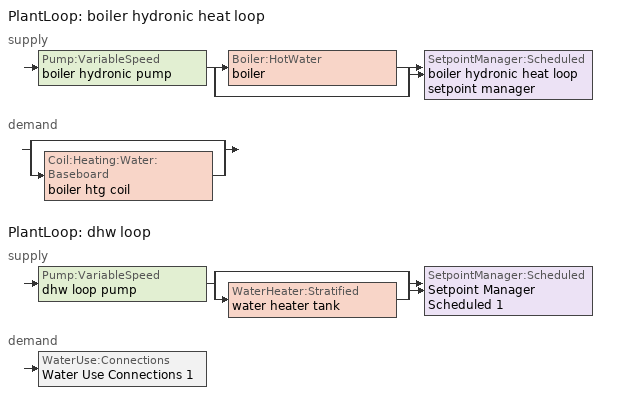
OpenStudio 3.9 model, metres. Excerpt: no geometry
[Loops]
PlantLoop 'boiler hydronic heat loop'
 supply: Pump:VariableSpeed 'boiler hydronic pump' > split
  | Boiler:HotWater 'boiler'
  | bypass
  join > SetpointManager:Scheduled 'boiler hydronic heat loop setpoint manager'
 demand: split
  | bypass
  | Coil:Heating:Water:Baseboard 'boiler htg coil'
PlantLoop 'dhw loop'
 supply: Pump:VariableSpeed 'dhw loop pump' > split
  | bypass
  | WaterHeater:Stratified 'water heater tank'
  join > SetpointManager:Scheduled 'Setpoint Manager Scheduled 1'
 demand: WaterUse:Connections 'Water Use Connections 1'
[Sizing:Zone]
conditioned space: Zone Cooling Design Supply Air Temperature Input Method=SupplyAirTemperature; Zone Cooling Design Supply Air Temperature {C}=14; Zone Cooling Design Supply Air Temperature Difference {deltaC}=11.11; Zone Heating Design Supply Air Temperature Input Method=SupplyAirTemperature; Zone Heating Design Supply Air Temperature {C}=40; Zone Heating Design Supply Air Temperature Difference {deltaC}=11.11; Zone Cooling Design Supply Air Humidity Ratio {kg-H2O/kg-air}=0.0085; Zone Heating Design Supply Air Humidity Ratio {kg-H2O/kg-air}=0.008; Cooling Design Air Flow Method=DesignDay; Heating Design Air Flow Method=DesignDay; Account for Dedicated Outdoor Air System=No; Dedicated Outdoor Air System Control Strategy=NeutralSupplyAir; Dedicated Outdoor Air Low Setpoint Temperature for Design {C}=autosize; Dedicated Outdoor Air High Setpoint Temperature for Design {C}=autosize; Zone Load Sizing Method=Sensible Load Only No Latent Load; Zone Latent Cooling Design Supply Air Humidity Ratio Input Method=HumidityRatioDifference; Zone Cooling Design Supply Air Humidity Ratio Difference {kgWater/kgDryAir}=0.005; Zone Latent Heating Design Supply Air Humidity Ratio Input Method=HumidityRatioDifference; Zone Humidification Design Supply Air Humidity Ratio Difference {kgWater/kgDryAir}=0.005; Sizing Option=Coincident
[Zone equipment]
conditioned space: boiler baseboard
[PlantLoop] Fluid Type=Water; Glycol Concentration=0; Load Distribution Scheme=Optimal
Name | Plant Loop Volume {m3} | Maximum Loop Flow Rate {m3/s}
boiler hydronic heat loop | Autocalculate
dhw loop | 0.003 | 0.01
[Sizing:Plant] Loop Type=Heating; Sizing Option=NonCoincident; Zone Timesteps in Averaging Window=1; Coincident Sizing Factor Mode=None
Name | Design Loop Exit Temperature {C} | Loop Design Temperature Difference {deltaC}
boiler hydronic heat loop | 82.2222 | 11.1111
dhw loop | 51.6667 | 5.55556
[Pump:VariableSpeed] Motor Efficiency=0.85; Fraction of Motor Inefficiencies to Fluid Stream=0; Coefficient 1 of the Part Load Performance Curve=0; Coefficient 2 of the Part Load Performance Curve=1; Coefficient 3 of the Part Load Performance Curve=0; Coefficient 4 of the Part Load Performance Curve=0; Minimum Flow Rate {m3/s}=0; Pump Control Type=Intermittent; Skin Loss Radiative Fraction=0.5; Design Power Sizing Method=PowerPerFlowPerPressure; Design Electric Power per Unit Flow Rate {W/(m3/s)}=348701.1; Design Shaft Power per Unit Flow Rate per Unit Head {W-s/m3-Pa}=1.28205; Design Minimum Flow Rate Fraction=0
Name | Rated Flow Rate {m3/s} | Rated Pump Head {Pa} | Rated Power Consumption {W}
boiler hydronic pump | 0.00594952 | 20000 | 158.654
dhw loop pump | 0.01 | 1 | 0
[Boiler:HotWater]
boiler: Fuel Type=FuelOilNo2; Nominal Capacity {W}=10522.7; Nominal Thermal Efficiency=0.8; Efficiency Curve Temperature Evaluation Variable=LeavingBoiler; Normalized Boiler Efficiency Curve=NonCondensingBoilerEff; Minimum Part Load Ratio=0; Maximum Part Load Ratio=1; Optimum Part Load Ratio=1; Water Outlet Upper Temperature Limit {C}=99.9; Boiler Flow Mode=LeavingSetpointModulated; On Cycle Parasitic Electric Load {W}=0; Off Cycle Parasitic Fuel Load {W}=0; Sizing Factor=1
[EnergyManagementSystem:Sensor]
Name | Output Variable or Output Meter Index Key | Output Variable or Output Meter
boiler_plr_s | boiler | Boiler Part Load Ratio
boiler_hydronic_pump_mfr_s | boiler hydronic pump | Pump Mass Flow Rate
boiler_hydronic_pump_s | boiler hydronic pump | Pump Electricity Energy
boiler_baseboard_s | boiler baseboard | Baseboard Total Heating Energy
water_heater_amb_temp; fridge_tin_s; tin_s; tin_s_1 | conditioned space | Zone Mean Air Temperature
water_heater_amb_rh | conditioned space | Zone Air Relative Humidity
water_heater_tl | water heater tank | Water Heater Heat Loss Rate
water_heater_sens_cool | water heater coil | Cooling Coil Sensible Cooling Rate
water_heater_lat_cool | water heater coil | Cooling Coil Latent Cooling Rate
water_heater_fan_pwr; water_heater_fan_energy | water heater fan | Fan Electricity Rate
water_heater_tank_energy | water heater tank | Water Heater Electricity Rate
water_heater_coil_energy | water heater coil | Cooling Coil Water Heating Electricity Rate
water_heater_tank_on_cycle_parasitic | water heater tank | Water Heater On Cycle Parasitic Electricity Rate
water_heater_tank_off_cycle_parasitic | water heater tank | Water Heater Off Cycle Parasitic Electricity Rate
win_s | conditioned space | Zone Air Humidity Ratio
tout_s | conditioned space | Zone Outdoor Air Drybulb Temperature
conditioned_space_htg_unmet_s | conditioned space | Zone Heating Setpoint Not Met Time
conditioned_space_clg_unmet_s | conditioned space | Zone Cooling Setpoint Not Met Time
[EnergyManagementSystem:InternalVariable]
boiler_hydronic_pump_rated_mfr: Internal Data Index Key=boiler hydronic pump; Internal Data Type=Pump Maximum Mass Flow Rate
[EnergyManagementSystem:Actuator]
Name | Actuated Component | Actuated Component Type | Actuated Component Control Type
boiler_hydronic_pump_pressure_rise_act | boiler hydronic pump | Pump | Pump Pressure Rise
water_heater_Tamb_act | water heater Tamb act | Schedule:Constant | Schedule Value
water_heater_RHamb_act | water heater RHamb act | Schedule:Constant | Schedule Value
[EnergyManagementSystem:Program]
water_heater_Control: Set water_heater_HPWHSchedOverride = water_heater_T_set; If (water_heater_amb_temp<5.56) || (water_heater_amb_temp>48.89); Set water_heater_UESchedOverride = water_heater_T_set; Set water_heater_LESchedOverride = water_heater_T_set; Else; Set water_heater_UESchedOverride = water_heater_T_set - 9.0; Set water_heater_LESchedOverride = 0; EndIf
water_heater_hpwh_EC_adj: If WarmupFlag == 0; Set dhw_e_cons = water_heater_tank_energy + water_heater_tank_on_cycle_parasitic + water_heater_tank_off_cycle_parasitic + water_heater_coil_energy + water_heater_fan_energy; Set water_heater_hpwh_ec_adj_act = 0.0 * dhw_e_cons / 1; EndIf
fridge_schedule_program: Set Tin = fridge_tin_s*(9.0/5.0)+32.0; Set fridge_schedule_act = 0; If (Hour == 0); Set fridge_schedule_act = (-0.487+0.019*Tin); ElseIf (Hour == 1); Set fridge_schedule_act = (-0.34+0.016*Tin); ElseIf (Hour == 2); Set fridge_schedule_act = (-0.37+0.017*Tin); ElseIf (Hour == 3); Set fridge_schedule_act = (-0.361+0.016*Tin); ElseIf (Hour == 4); Set fridge_schedule_act = (-0.515+0.018*Tin); ElseIf (Hour == 5); Set fridge_schedule_act = (-0.684+0.021*Tin); ElseIf (Hour == 6); Set fridge_schedule_act = (-0.471+0.019*Tin); ElseIf (Hour == 7); Set fridge_schedule_act = (-0.159+0.015*Tin); ElseIf (Hour == 8); Set fridge_schedule_act = (-0.079+0.015*Tin); ElseIf (Hour == 9); Set fridge_schedule_act = (-0.417+0.019*Tin); ElseIf (Hour == 10); Set fridge_schedule_act = (-0.411+0.018*Tin); ElseIf (Hour == 11); Set fridge_schedule_act = (-0.386+0.018*Tin); ElseIf (Hour == 12); Set fridge_schedule_act = (-0.24+0.016*Tin); ElseIf (Hour == 13); Set fridge_schedule_act = (-0.314+0.017*Tin); ElseIf (Hour == 14); Set fridge_schedule_act = (-0.16+0.015*Tin); ElseIf (Hour == 15); Set fridge_schedule_act = (-0.121+0.015*Tin); ElseIf (Hour == 16); Set fridge_schedule_act = (-0.469+0.02*Tin); ElseIf (Hour == 17); Set fridge_schedule_act = (-0.412+0.02*Tin); ElseIf (Hour == 18); Set fridge_schedule_act = (-0.091+0.017*Tin); ElseIf (Hour == 19); Set fridge_schedule_act = (0.077+0.014*Tin); ElseIf (Hour == 20); Set fridge_schedule_act = (-0.118+0.016*Tin); ElseIf (Hour == 21); Set fridge_schedule_act = (-0.247+0.017*Tin); ElseIf (Hour == 22); Set fridge_schedule_act = (-0.445+0.019*Tin); ElseIf (Hour == 23); Set fridge_schedule_act = (-0.544+0.02*Tin); EndIf
natural_vent_program: Set Tin = tin_s; Set Tout = tout_s; Set Wout = out_wt_s; Set Pbar = out_pb_s; Set Phiout = (@RhFnTdbWPb Tout Wout Pbar); Set MaxHR = 0.0115; Set Tnvsp = (htg_sp_s + clg_sp_s) / 2; Set NVavail = natural_vent_s; Set ClgSsnAvail = cool_season; Set Qnv = 0; Set Qwhf = 0; Set whole_house_fan_mix_act = 0; Set whole_house_fan_act = 0; If ((Wout < MaxHR) && (Tin > Tout) && (Tin > Tnvsp) && (ClgSsnAvail > 0)); Set WHF_Flow = 0; Set Adj = (Tin-Tnvsp)/(Tin-Tout); Set Adj = (@Min Adj 1); Set Adj = (@Max Adj 0); If (WHF_Flow > 0); Set Qwhf = WHF_Flow*Adj; Set whole_house_fan_mix_act = WHF_Flow*Adj; Set WHF_W = 0; Set whole_house_fan_act = WHF_W*Adj; ElseIf (NVavail > 0); Set NVArea = 3936.3761272320007; Set Cs = 8.968567957270247e-05; Set Cw = 6.158219665777789e-05; Set Tdiff = Tin-Tout; Set dT = (@Abs Tdiff); Set Vwind = site_vw_s; Set SGNV = NVArea*Adj*((((Cs*dT)+(Cw*(Vwind^2)))^0.5)/1000); Set MaxNV = 1.5454705606656003; Set Qnv = (@Min SGNV MaxNV); EndIf; EndIf; Set natural_vent_flow_act = Qnv; Set whole_house_fan_flow_act = Qwhf; Set natural_vent_program_Qnv = Qnv; Set natural_vent_program_Qwhf = Qwhf
infil_program: Set p_m = 0.14; Set p_s = 0.22; Set s_m = 270; Set s_s = 370; Set z_m = 9.99744; Set z_s = 2.4384; Set f_t = (((s_m/z_m)^p_m)*((z_s/s_s)^p_s)); Set Tdiff = tin_s-tout_s; Set dT = @Abs Tdiff; Set c = 0.1202; Set Cs = 0.0657; Set Cw = 0.1495; Set n = 0.65; Set sft = (f_t*0.7000000000000001); Set temp1 = ((c*Cw)*((sft*site_vw_s)^(2*n)))^2; Set Qinf = (((c*Cs*(dT^n))^2)+temp1)^0.5; Set Qinf = (@Max Qinf 0); Set mech_vent_house_fan_sensible_load_act = 0.0; Set mech_vent_house_fan_latent_load_act = 0.0; Set OASupInPb = out_pb_s; Set OASupInTemp = tout_s; Set OASupInW = out_wt_s; Set OASupRho = (@RhoAirFnPbTdbW OASupInPb OASupInTemp OASupInW); Set OASupCp = (@CpAirFnW OASupInW); Set OASupInEnth = (@HFnTdbW OASupInTemp OASupInW); Set ZoneTemp = tin_s; Set ZoneW = win_s; Set ZoneCp = (@CpAirFnW ZoneW); Set ZoneAirEnth = (@HFnTdbW ZoneTemp ZoneW); Set mech_vent_house_fan_cfis_act = 0.0; Set QWHV_cfis_sup = 0.0; Set QWHV_cfis_suppl_sup = 0.0; Set QWHV_cfis_suppl_exh = 0.0; Set Qrange = 0; Set Qrange = Qrange + 0.04719 * mech_vent_range_fan_0_sch_s; Set Qbath = 0; Set Qbath = Qbath + 0.0236 * mech_vent_bath_fan_0_sch_s; Set Qdryer = 0; Set Qdryer = Qdryer + 0.1121 * clothes_dryer_exhaust_0_sch_s; Set QWHV_sup = 0.0; Set QWHV_exh = 0.0; Set Qsupply = QWHV_sup + QWHV_cfis_sup + QWHV_cfis_suppl_sup; Set Qexhaust = Qrange + Qbath + Qdryer + QWHV_exh + QWHV_cfis_suppl_exh; Set Qfan = (@Max Qexhaust Qsupply); Set Qducts = 0; If Qducts < 0; Set Qsupply = Qsupply - Qducts; Else; Set Qexhaust = Qexhaust + Qducts; EndIf; Set Qfan_with_ducts = (@Max Qexhaust Qsupply); Set Qimb = (@Abs (Qsupply - Qexhaust)); If Qinf + Qimb > 0; Set Qtot = Qfan_with_ducts + (Qinf^2) / (Qinf + Qimb); Else; Set Qtot = Qfan_with_ducts; EndIf; Set Qinf_adj = Qtot - Qfan; Set infil_flow_act = Qinf_adj; Set infil_program_Qinf = Qinf_adj; Set infil_program_Qfan = Qfan; Set Qload = Qfan; Set Effectiveness_Sens = 0.0; Set Effectiveness_Lat = 0.0; Set Fan_MFR = Qload * OASupRho; Set ZoneInEnth = OASupInEnth; Set ZoneInTemp = OASupInTemp; Set FanTotalToCond = Fan_MFR * (ZoneInEnth - ZoneAirEnth); Set FanSensToCond = Fan_MFR * ZoneCp * (ZoneInTemp - ZoneTemp); Set FanLatToCond = FanTotalToCond - FanSensToCond; Set mech_vent_house_fan_sensible_load_act = mech_vent_house_fan_sensible_load_act + FanSensToCond; Set mech_vent_house_fan_latent_load_act = mech_vent_house_fan_latent_load_act + FanLatToCond
unmet_hours_program: Set htg_unmet_hours = 0; Set clg_unmet_hours = 0; Set unit_htg_unmet_hours = 0; If ((DayOfYear >= 1) && (DayOfYear <= 365)); Set unit_htg_unmet_hours = unit_htg_unmet_hours + conditioned_space_htg_unmet_s; If unit_htg_unmet_hours > htg_unmet_hours; Set htg_unmet_hours = unit_htg_unmet_hours; EndIf; EndIf
total_loads_program: Set loads_htg_tot = 0; Set loads_clg_tot = 0; If htg_load_cond > 0; Set loads_htg_tot = loads_htg_tot + (htg_load_cond - clg_load_cond) * 1.0; EndIf; Set loads_htg_tot = (@Max loads_htg_tot 0); If clg_load_cond > 0; Set loads_clg_tot = loads_clg_tot + (clg_load_cond - htg_load_cond) * 0.0; EndIf; Set loads_clg_tot = (@Max loads_clg_tot 0)
[SetpointManager:Scheduled] Control Variable=Temperature
Name | Schedule
boiler hydronic heat loop setpoint manager | boiler hydronic heat supply setpoint
Setpoint Manager Scheduled 1 | dhw temp
[Coil:Heating:Water:Baseboard]
boiler htg coil: Heating Design Capacity Method=HeatingDesignCapacity; Heating Design Capacity {W}=10522.7; Heating Design Capacity Per Floor Area {W/m2}=0; Fraction of Autosized Heating Design Capacity=0.8; U-Factor Times Area Value {W/K}=757.636; Maximum Water Flow Rate {m3/s}=0.000453298; Convergence Tolerance=0.001
[ZoneHVAC:Baseboard:Convective:Water]
boiler baseboard: Availability Schedule=Always On Discrete; Heating Coil=boiler htg coil
[Coil:WaterHeating:AirToWaterHeatPump:Wrapped]
water heater coil: Rated Heating Capacity {W}=2018.38; Rated COP {W/W}=4.036802; Rated Sensible Heat Ratio=0.88; Rated Evaporator Inlet Air Dry-Bulb Temperature {C}=19.7222; Rated Evaporator Inlet Air Wet-Bulb Temperature {C}=13.561; Rated Condenser Water Temperature {C}=48.89; Rated Evaporator Air Flow Rate {m3/s}=0.0854225; Evaporator Fan Power Included in Rated COP=Yes; Crankcase Heater Capacity {W}=0; Maximum Ambient Temperature for Crankcase Heater Operation {C}=0; Evaporator Air Temperature Type for Curve Objects=WetBulbTemperature; Heating Capacity Function of Temperature Curve=HPWH-Cap-fT; Heating Capacity Function of Air Flow Fraction Curve=HPWH-Htg-Cap-FF; Heating COP Function of Temperature Curve=HPWH-COP-fT; Heating COP Function of Air Flow Fraction Curve=HPWH-Htg-COP-FF; Part Load Fraction Correlation Curve=HPWH-COP-fPLR
[WaterHeater:Stratified]
water heater tank: Tank Volume {m3}=0.170344; Tank Height {m}=1.0335; Tank Shape=VerticalCylinder; Maximum Temperature Limit {C}=90; Heater Priority Control=MasterSlave; Heater 1 Setpoint Temperature Schedule=water heater TopElementSetpoint; Heater 1 Deadband Temperature Difference {deltaC}=18.5; Heater 1 Capacity {W}=4500.11; Heater 1 Height {m}=0.818187; Heater 2 Setpoint Temperature Schedule=water heater BottomElementSetpoint; Heater 2 Deadband Temperature Difference {deltaC}=3.89; Heater 2 Capacity {W}=4500.11; Heater 2 Height {m}=0.215312; Heater Fuel Type=Electricity; Heater Thermal Efficiency=1; Off Cycle Parasitic Fuel Consumption Rate {W}=3; Off Cycle Parasitic Fuel Type=Electricity; Off Cycle Parasitic Heat Fraction to Tank=0; Off Cycle Parasitic Height {m}=0; On Cycle Parasitic Fuel Consumption Rate {W}=3; On Cycle Parasitic Fuel Type=Electricity; On Cycle Parasitic Heat Fraction to Tank=0; On Cycle Parasitic Height {m}=0; Ambient Temperature Indicator=Schedule; Ambient Temperature Schedule=water heater Tamb act; Uniform Skin Loss Coefficient per Unit Area to Ambient Temperature {W/m2-K}=1.04512; Skin Loss Fraction to Zone=1; Off Cycle Flue Loss Coefficient to Ambient Temperature {W/K}=0; Off Cycle Flue Loss Fraction to Zone=1; Use Side Effectiveness=1; Use Side Inlet Height {m}=0; Use Side Outlet Height {m}=autocalculate; Source Side Effectiveness=1; Source Side Inlet Height {m}=0; Source Side Outlet Height {m}=0; Inlet Mode=Fixed; Use Side Design Flow Rate {m3/s}=0.00283433; Source Side Design Flow Rate {m3/s}=0; Indirect Water Heating Recovery Time {hr}=1.5; Number of Nodes=6; Additional Destratification Conductivity {W/m-K}=0; Node 1 Additional Loss Coefficient {W/m2-K}=0; Node 2 Additional Loss Coefficient {W/m2-K}=0; Node 3 Additional Loss Coefficient {W/m2-K}=0; Node 4 Additional Loss Coefficient {W/m2-K}=0; Node 5 Additional Loss Coefficient {W/m2-K}=0; Node 6 Additional Loss Coefficient {W/m2-K}=0; Node 7 Additional Loss Coefficient {W/m2-K}=0; Node 8 Additional Loss Coefficient {W/m2-K}=0; Node 9 Additional Loss Coefficient {W/m2-K}=0; Node 10 Additional Loss Coefficient {W/m2-K}=0; Node 11 Additional Loss Coefficient {W/m2-K}=0; Node 12 Additional Loss Coefficient {W/m2-K}=0
[WaterHeater:Sizing]
water heater tank: Design Mode=PeakDraw; Time Storage Can Meet Peak Draw {hr}=0.538503; Time for Tank Recovery {hr}=0; Nominal Tank Volume for Autosizing Plant Connections {m3}=1
[Fan:SystemModel]
water heater fan: Availability Schedule=Always On Discrete; Design Maximum Air Flow Rate {m3/s}=0.0854225; Speed Control Method=Discrete; Electric Power Minimum Flow Rate Fraction=0.2; Design Pressure Rise {Pa}=500; Motor Efficiency=1; Motor In Air Stream Fraction=1; Design Electric Power Consumption {W}=autosize; Design Power Sizing Method=PowerPerFlow; Electric Power Per Unit Flow Rate {W/(m3/s)}=97.8923; Electric Power Per Unit Flow Rate Per Unit Pressure {W-s/m3-Pa}=1.66667; Fan Total Efficiency=0.7; Motor Loss Radiative Fraction=0
[WaterHeater:HeatPump:WrappedCondenser]
water heater hpwh: Compressor Setpoint Temperature Schedule=water heater setpoint; Dead Band Temperature Difference {deltaC}=3.89; Condenser Bottom Location {m}=0.0430625; Condenser Top Location {m}=0.559813; Evaporator Air Flow Rate {m3/s}=0.0854225; Inlet Air Configuration=Schedule; Inlet Air Temperature Schedule=water heater Tamb act; Inlet Air Humidity Schedule=water heater RHamb act; Tank=water heater tank; DX Coil=water heater coil; Minimum Inlet Air Temperature for Compressor Operation {C}=5.55556; Maximum Inlet Air Temperature for Compressor Operation {C}=48.8889; Compressor Location=Schedule; Compressor Ambient Temperature Schedule=water heater Tamb act; Fan=water heater fan; Fan Placement=DrawThrough; On Cycle Parasitic Electric Load {W}=0; Off Cycle Parasitic Electric Load {W}=0; Parasitic Heat Rejection Location=Outdoors; Inlet Air Mixer Schedule=Always On Discrete; Tank Element Control Logic=MutuallyExclusive; Control Sensor 1 Height In Stratified Tank {m}=0.818187; Control Sensor 1 Weight=0.75; Control Sensor 2 Height In Stratified Tank {m}=0.301438
[WaterUse:Connections]
Water Use Connections 1: Drain Water Heat Exchanger Type=None; Drain Water Heat Exchanger Destination=Plant; Water Use Equipment Name 1=dhw fixtures; Water Use Equipment Name 2=dhw distribution waste; Water Use Equipment Name 3=clothes washer; Water Use Equipment Name 4=dishwasher
[ElectricEquipment:Definition] Design Level Calculation Method=EquipmentLevel
Name | Design Level {W} | Fraction Latent | Fraction Radiant | Fraction Lost
clothes washer | 210.337 | 0.03 | 0.162 | 0.7
dishwasher | 652.39 | 0.3 | 0.18 | 0.4
[WaterUse:Equipment:Definition]
Name | Peak Flow Rate {m3/s} | Target Temperature Schedule
dhw fixtures | 1.73534e-05 | mixed water temperature schedule
dhw distribution waste | 9.02984e-06 | mixed water temperature schedule
clothes washer | 1.83203e-06
dishwasher | 6.92266e-06
[Curve:Bicubic]
NonCondensingBoilerEff: Coefficient1 Constant=1.11172; Coefficient2 x=0.0786141; Coefficient3 x**2=-0.400426; Coefficient4 y=0; Coefficient5 y**2=-0.000156783; Coefficient6 x*y=0.0093846; Coefficient7 x**3=0.234258; Coefficient8 y**3=1.32927e-06; Coefficient9 x**2*y=-0.0044467; Coefficient10 x*y**2=-1.22498e-05; Minimum Value of x=0.1; Maximum Value of x=1; Minimum Value of y=20; Maximum Value of y=80
[Schedule:Constant]
Name | Value
boiler hydronic heat supply setpoint | 82.2222
Always On Discrete | 1
dhw temp; water heater setpoint | 51.6667
water heater Tamb act | 23
water heater RHamb act | 0.5
water heater TopElementSetpoint; water heater BottomElementSetpoint | 0
mixed water temperature schedule | 40.5556
[Curve:Biquadratic] Minimum Value of x=0; Maximum Value of x=100; Minimum Value of y=0; Maximum Value of y=100
Name | Coefficient1 Constant | Coefficient2 x | Coefficient3 x**2 | Coefficient4 y | Coefficient5 y**2 | Coefficient6 x*y
HPWH-Cap-fT | 0.563 | 0.0437 | 3.9e-05 | 0.0055 | -0.000148 | -0.000145
HPWH-COP-fT | 1.1332 | 0.063 | -9.79e-05 | -0.00972 | -2.14e-05 | -0.000686
[Curve:Cubic] Coefficient1 Constant=1; Coefficient2 x=0; Coefficient3 x**2=0; Coefficient4 x**3=0; Minimum Value of x=0
Name | Maximum Value of x
HPWH-Htg-Cap-FF; HPWH-Htg-COP-FF | 100
HPWH-COP-fPLR | 1
[Schedule:File]
dishwasher: External File=External File 1; Column Number=6; Rows to Skip at Top=1; Number of Hours of Data=8760; Interpolate to Timestep=Yes; Minutes per Item=15; Translate File With Relative Path=Yes
